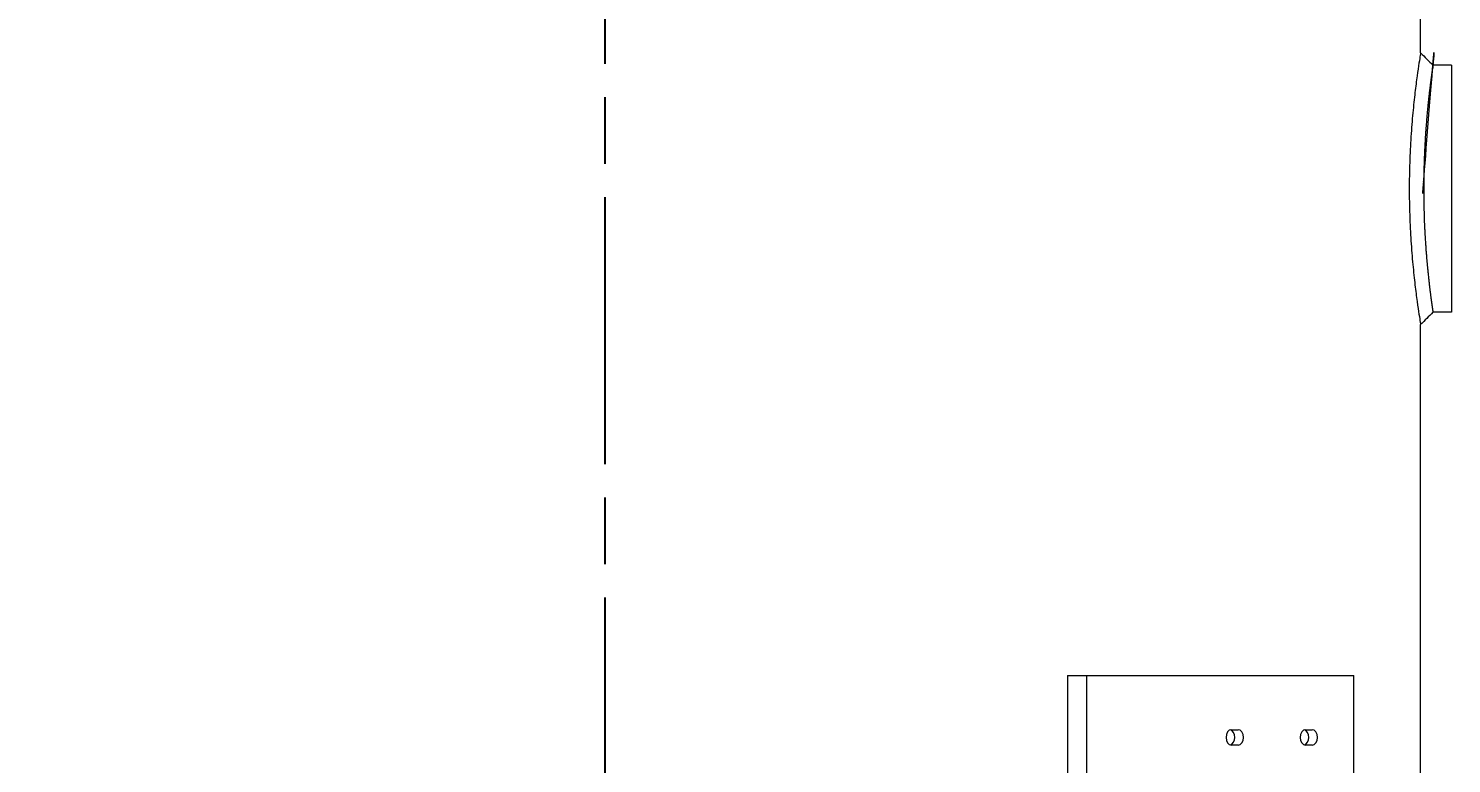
# Model space of a CAD drawing. Header units: inches. Extents: x 15 to 402, y 6 to 261.
# Drawn here: x 291.93 to 320.72, y 59.88 to 74.76 of the extents above; entities that cross this region are included whole.
import ezdxf

# ---------------------------------------------------------------- set-up
doc = ezdxf.new("R2010")
doc.units = ezdxf.units.IN
doc.header["$LTSCALE"] = 12
doc.header["$MEASUREMENT"] = 0
doc.linetypes.add('CHAIN', pattern=[0.7087, 0.4724, -0.0591, 0.1181, -0.0591])
doc.layers.add('Centerline', color=5, linetype='CHAIN', lineweight=25, true_color=0x0000ff)
doc.layers.add('Dimension (ANSI)', color=7, linetype='Continuous', lineweight=25)
doc.layers.add('Visible (ANSI)', color=7, linetype='Continuous', lineweight=50)
doc.styles.add('MEMCOR Medium', font='arial.ttf')
doc.dimstyles.new('Default (ANSI)', dxfattribs={"dimscale": 12, "dimtxt": 0.15, "dimasz": 0.098425, "dimexe": 0.125, "dimexo": 0.0625, "dimgap": 0.031496, "dimtad": 0, "dimtih": 1, "dimtoh": 1, "dimdec": 4, "dimrnd": 1e-08, "dimzin": 3, "dimdsep": 46, "dimlunit": 5, "dimtxsty": 'MEMCOR Medium', "dimcen": 0.09, "dimdle": 0.393701, "dimclrd": 256, "dimclre": 256, "dimclrt": 256, "dimadec": 0, "dimazin": 1, "dimtfac": 0.8, "dimtofl": 0, "dimtmove": 0, "dimatfit": 3, "dimfxl": 1, "dimfrac": 1, "dimtolj": 1, "dimtzin": 4, "dimlwd": -1, "dimlwe": -1, "dimarcsym": 0})

# ---------------------------------------------------------------- blocks, each defined once
blk = doc.blocks.new('*D27')
at = {"layer": 'Defpoints', "color": 0, "transparency": 16777216}
for p in [(303.179, 130.769), (255.165, 40.014), (282.974, 40.014)]:
    blk.add_point(p, dxfattribs=at)
at = {"layer": 'Dimension (ANSI)', "transparency": 16777216}
for p, q in [((302.429, 130.769), (253.665, 130.769)), ((255.165, 129.588), (255.165, 91.538)), ((255.165, 41.195), (255.165, 79.246)), ((282.224, 40.014), (253.665, 40.014))]:
    blk.add_line(p, q, dxfattribs=at)
for points in [[(254.968, 129.588), (255.362, 129.588), (255.165, 130.769)], [(254.968, 41.195), (255.362, 41.195), (255.165, 40.014)]]:
    blk.add_solid(points, dxfattribs=at)
at = {"layer": 'Dimension (ANSI)', "transparency": 16777216, "char_height": 1.8, "attachment_point": 5, "style": 'MEMCOR Medium'}
for s, insert in [('\\A1; \\fArial|b0|i0;\\H1.8000;90{\\H0.8x;\\S3#4;} in', (255.165, 87.241)), ('\\A1;[2305.2 mm]{\\P\\fArial|b0|i0;\\H1.8000;SHIPPING HEIGHT\\P\\fArial|b0|i0;\\H1.8000;REF.}', (255.165, 81.095))]:
    blk.add_mtext(s, dxfattribs=dict(at, insert=insert))

msp = doc.modelspace()

# ---------------------------------------------------------------- linework, layer by layer
at = {"layer": 'Centerline', "linetype": 'CHAIN', "ltscale": 0.952448}
msp.add_line((303.598631, 41.641518), (303.598631, 131.815395), dxfattribs=at)
at = {"layer": 'Visible (ANSI)', "linetype": 'Continuous', "lineweight": 18}
for p, q in [((320.098947, 74.262751), (320.098947, 93.09734)), ((320.723947, 74.014122), (320.347716, 74.014122)), ((320.723947, 74.014122), (320.723947, 69.014122)), ((320.723947, 69.014122), (320.347716, 69.014122)), ((320.098947, 56.030948), (320.098947, 68.765493)), ((312.953531, 61.664122), (313.335166, 61.664122)), ((312.953531, 61.664122), (312.953531, 49.514122)), ((313.335166, 61.664122), (314.654873, 61.664122)), ((313.335166, 61.664122), (313.335166, 49.514122)), ((314.654873, 61.664122), (315.630681, 61.664122)), ((315.630681, 61.664122), (318.543961, 61.664122)), ((318.543961, 61.664122), (318.746057, 61.664122)), ((318.746057, 56.030948), (318.746057, 61.664122)), ((316.270612, 60.569122), (316.404963, 60.569122)), ((317.769679, 60.569122), (317.904029, 60.569122)), ((316.404963, 60.259122), (316.270612, 60.259122)), ((317.904029, 60.259122), (317.769679, 60.259122))]:
    msp.add_line(p, q, dxfattribs=at)
for centre, major_axis, start_param, end_param in [((316.270612, 60.414122), (0, -0.155), 3.141592654, 6.283185307), ((316.228186, 60.414122), (0, -0.155), 0.194777643, 2.946815011), ((316.404963, 60.414122), (0, 0.155), 3.141592654, 6.283185307), ((317.769679, 60.414122), (0, -0.155), 3.141592654, 6.283185307), ((317.727252, 60.414122), (0, -0.155), 0.194777643, 2.946815011), ((317.904029, 60.414122), (0, 0.155), 3.141592654, 6.283185307)]:
    msp.add_ellipse(centre, major_axis=major_axis, ratio=0.707106781, start_param=start_param, end_param=end_param, dxfattribs=at)
for points, knots in [([(320.347716, 74.014122), (320.347716, 74.014122), (320.345444, 73.999055), (320.336157, 73.935672), (320.329147, 73.887371), (320.311518, 73.75973), (320.300901, 73.68029), (320.278096, 73.496799), (320.265931, 73.392737), (320.2424, 73.171039), (320.230208, 73.04579), (320.207306, 72.772984), (320.19662, 72.625434), (320.178851, 72.317531), (320.171771, 72.156928), (320.162386, 71.833829), (320.160087, 71.671329), (320.160087, 71.514122)], [-9.583240229, -9.583240229, -9.583240228, -9.583240228, -8.385345437, -8.385345437, -7.187450646, -7.187450646, -5.989555855, -5.989555855, -4.791661063, -4.791661063, -3.593745798, -3.593745798, -2.395830532, -2.395830532, -1.197915266, -1.197915266, 0, 0, 0, 0]), ([(320.098947, 74.262751), (320.098947, 74.262751), (320.096157, 74.246173), (320.084755, 74.176455), (320.07615, 74.123331), (320.054508, 73.982976), (320.041474, 73.895633), (320.013472, 73.693918), (319.998532, 73.579532), (319.969628, 73.335857), (319.954647, 73.198191), (319.926496, 72.898321), (319.913355, 72.736124), (319.891497, 72.397619), (319.882785, 72.221036), (319.871233, 71.865745), (319.868402, 71.687033), (319.868402, 71.514122)], [31.621565943, 31.621565943, 31.621565943, 31.621565943, 32.939113632, 32.939113632, 34.256661321, 34.256661321, 35.57420901, 35.57420901, 36.891756698, 36.891756698, 38.209339505, 38.209339505, 39.526922311, 39.526922311, 40.844505117, 40.844505117, 42.162087924, 42.162087924, 42.162087924, 42.162087924]), ([(319.868402, 71.514122), (319.868402, 71.341211), (319.871233, 71.162499), (319.880049, 70.891349), (319.883903, 70.798139), (319.888453, 70.706124)], [42.162087924, 42.162087924, 42.162087924, 42.162087924, 43.47967073, 43.47967073, 44.173183766, 44.173183766, 44.173183766, 44.173183766]), ([(320.160087, 71.514122), (320.160087, 71.356915), (320.162386, 71.194415), (320.169435, 70.95173), (320.172394, 70.870833), (320.175872, 70.790885)], [0, 0, 0, 0, 1.197915266, 1.197915266, 1.799548408, 1.799548408, 1.799548408, 1.799548408]), ([(319.888453, 70.706124), (319.892571, 70.623349), (319.89725, 70.541538), (319.913355, 70.29212), (319.926496, 70.129923), (319.954647, 69.830053), (319.969628, 69.692387), (319.998532, 69.448712), (320.013472, 69.334326), (320.041474, 69.13261), (320.054508, 69.045268), (320.07615, 68.904913), (320.084755, 68.851789), (320.096157, 68.782071), (320.098947, 68.765493), (320.098947, 68.765493)], [2.011095842, 2.011095842, 2.011095842, 2.011095842, 2.635165613, 2.635165613, 3.952748419, 3.952748419, 5.270331225, 5.270331225, 6.587878914, 6.587878914, 7.905426603, 7.905426603, 9.222974292, 9.222974292, 10.540521977, 10.540521977, 10.540521977, 10.540521977]), ([(320.175872, 70.790885), (320.179337, 70.711673), (320.183313, 70.633393), (320.19662, 70.40281), (320.207306, 70.25526), (320.230208, 69.982454), (320.2424, 69.857205), (320.265931, 69.635507), (320.278096, 69.531445), (320.300901, 69.347954), (320.311518, 69.268513), (320.329147, 69.140873), (320.336157, 69.092571), (320.345444, 69.029189), (320.347716, 69.014122), (320.347716, 69.014122)], [-36.533412507, -36.533412507, -36.533412507, -36.533412507, -35.937130383, -35.937130383, -34.739215118, -34.739215118, -33.541299852, -33.541299852, -32.34340506, -32.34340506, -31.145510269, -31.145510269, -29.947615478, -29.947615478, -28.749720687, -28.749720687, -28.749720686, -28.749720686])]:
    msp.add_open_spline(points, degree=3, knots=knots, dxfattribs=at)
for points in [[(320.098947, 74.262751), (320.181868, 74.179873), (320.264794, 74.097), (320.347716, 74.014122)], [(320.347716, 69.014122), (320.264794, 68.931244), (320.181868, 68.848371), (320.098947, 68.765493)]]:
    msp.add_open_spline(points, degree=3, dxfattribs=at)

# ---------------------------------------------------------------- dimensions: what is measured, and where the dimension line sits
at = {"layer": 'Dimension (ANSI)'}
dim = msp.add_linear_dim(base=(255.165265, 40.014122), p1=(303.178631, 130.769122), p2=(282.97425, 40.014122), angle=90, text=' \\fArial|b0|i0;\\H1.8000;<> in\\X[2305.2 mm]{\\P\\fArial|b0|i0;\\H1.8000;SHIPPING HEIGHT\\P\\fArial|b0|i0;\\H1.8000;REF.}', dimstyle='Default (ANSI)', override={"dimgap": 0.031496, "dimdec": 4, "dimpost": '', "dimtol": 0, "dimlim": 0, "dimtp": 0, "dimtm": 0, "dimtdec": 2, "dimatfit": 1}, dxfattribs=at)
dim.commit()
dim.dimension.update_dxf_attribs({"geometry": '*D27', "text_midpoint": (255.165265, 85.391622), "dimtype": 160})

doc.saveas('drawing.dxf')
